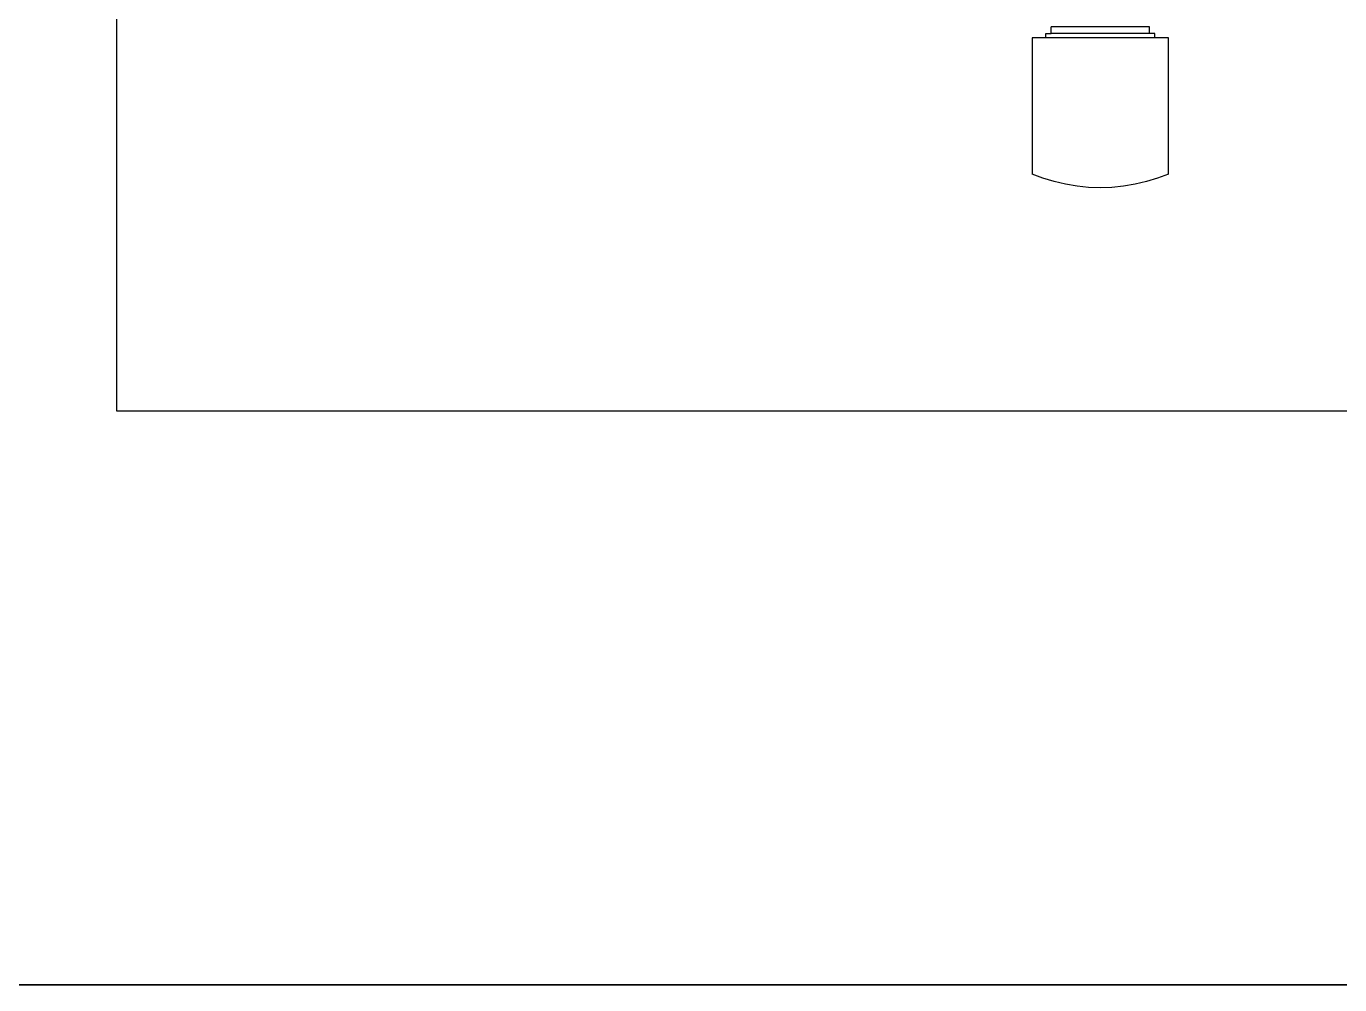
# Model space of a CAD drawing. Extents: x 2733443 to 3206532, y -1516114 to -1264405.
# Drawn here: x 2991130 to 2991816, y -1501933 to -1501432 of the extents above; entities that cross this region are included whole.
import ezdxf

# ---------------------------------------------------------------- set-up
doc = ezdxf.new("R2010")
doc.units = 0
doc.header["$MEASUREMENT"] = 0
doc.linetypes.add('1', pattern=[0, 0, 0])
doc.layers.get('0').update_dxf_attribs({"color": 250, "linetype": '1'})
doc.layers.add('furniture', color=33, linetype='Continuous')
doc.layers.add('WALL', color=7, linetype='1', lineweight=35)

# ---------------------------------------------------------------- blocks, each defined once
blk = doc.blocks.new('EQUIPMENT')
at = {"layer": 'furniture'}
for p, q in [((-40415.93263128353, 529.831205340568), (-40415.93263128353, 1199.831205340568)), ((-39927.66028142255, 727.2192059918307), (-39927.66028142255, 730.7844909927808)), ((-39876.32017741026, 730.7844909927808), (-39927.66028142255, 730.7844909927808)), ((-39876.32017741026, 727.2192059918307), (-39876.32017741026, 730.7844909927808)), ((-39937.64307942474, 725.0800349912606), (-39937.64307942474, 653.774334974587)), ((-39930.51250942331, 725.0800349912606), (-39937.64307942474, 725.0800349912606)), ((-39930.51250942331, 725.0800349912606), (-39930.51250942331, 727.2192059918307)), ((-39930.51250942331, 727.2192059918307), (-39927.66028142255, 727.2192059918307)), ((-39873.4679494095, 725.0800349912606), (-39930.51250942331, 725.0800349912606)), ((-39876.32017741026, 727.2192059918307), (-39927.66028142255, 727.2192059918307)), ((-39873.4679494095, 727.2192059918307), (-39876.32017741026, 727.2192059918307)), ((-39873.4679494095, 725.0800349912606), (-39873.4679494095, 727.2192059918307)), ((-39866.33737940807, 725.0800349912606), (-39873.4679494095, 725.0800349912606)), ((-39866.33737940807, 653.774334974587), (-39866.33737940807, 725.0800349912606)), ((-39931.93981901184, 651.6152842449956), (-39937.64307942474, 653.774334974587)), ((-39866.33737940807, 653.774334974587), (-39872.04063982051, 651.6152842449956)), ((-39926.10694026668, 649.8359009460546), (-39931.93981901184, 651.6152842449956)), ((-39920.16968720686, 648.4438860407099), (-39926.10694026668, 649.8359009460546)), ((-39914.15375557356, 647.4452640074305), (-39920.16968720686, 648.4438860407099)), ((-39908.08518161625, 646.8443567659706), (-39914.15375557356, 647.4452640074305)), ((-39901.99022941664, 646.6437649726868), (-39908.08518161625, 646.8443567659706)), ((-39895.8952772161, 646.8443567659706), (-39901.99022941664, 646.6437649726868)), ((-39889.82670325926, 647.4452640074305), (-39895.8952772161, 646.8443567659706)), ((-39883.81077162549, 648.4438860407099), (-39889.82670325926, 647.4452640074305)), ((-39877.87351856614, 649.8359009460546), (-39883.81077162549, 648.4438860407099)), ((-39872.04063982051, 651.6152842449956), (-39877.87351856614, 649.8359009460546)), ((-39435.93263128353, 529.831205340568), (-40415.93263128353, 529.831205340568))]:
    blk.add_line(p, q, dxfattribs=at)

msp = doc.modelspace()

# ---------------------------------------------------------------- linework, layer by layer
at = {"layer": 'WALL'}
msp.add_line((2990673.349107048, -1501933.435907623), (2995113.265021107, -1501933.435907622), dxfattribs=at)

# ---------------------------------------------------------------- block references
at = {"color": 240, "true_color": 0xed1f24}
msp.add_blockref('EQUIPMENT', (3031593.180935166, -1502163.435907622), dxfattribs=at)

doc.saveas('drawing.dxf')
